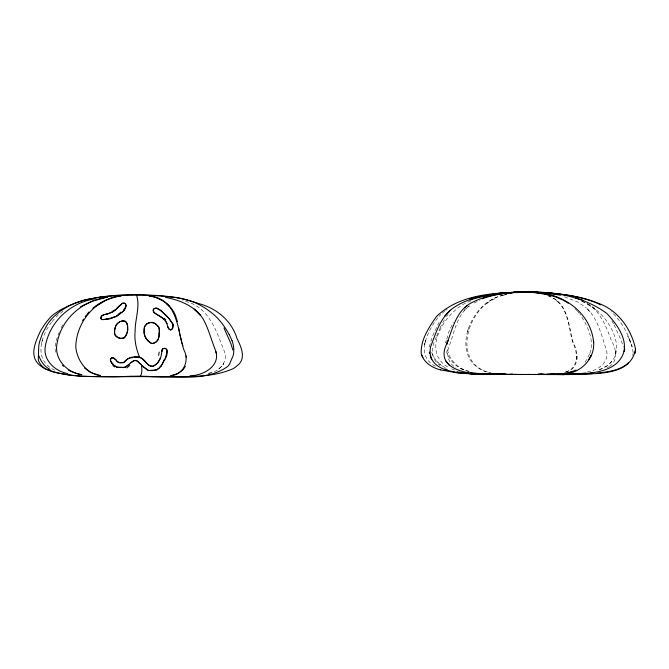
<?xml version="1.0" encoding="UTF-8"?>
<svg xmlns="http://www.w3.org/2000/svg" width="669" height="669" viewBox="0 0 669 669"><rect width="100%" height="100%" fill="white"/><g stroke="black" fill="none" stroke-linecap="round" stroke-linejoin="round"><path stroke-width="0.5" stroke-dasharray="3.35 2.51" d="M633.183 352.755C630.591 337.552 622.571 322.241 611.249 311.679M565.915 371.922C579.571 368.686 578.626 352.454 573.233 342.637C568.466 326.046 568.575 302.982 549.04 296.183M577.038 359.261L577.004 355.465M446.206 340.462L445.822 342.628L448.874 331.816L453.306 322.316M429.205 346.985L432.567 336.03L439.115 322.307M632.74 355.482L633.133 353.466M51.521 322.299C40.065 337.193 33.718 360.8 54.858 370.208M503.264 295.255C467.991 301.928 446.574 362.882 490.502 373.026M467.363 331.832L468.635 327.935M41.562 342.988L43.059 338.665M589.815 353.5C594.666 339.994 587.365 325.31 579.956 314.196M436.339 336.917C432.065 345.279 429.849 356.736 437.81 363.727M436.69 336.03L439.684 328.696M59.324 331.966C56.656 338.564 53.913 345.823 55.586 353.015M589.514 354.177L584.848 362.757M440.001 327.919L445.445 317.867M61.13 327.818L63.781 323.102M211.596 372.441L207.348 373.695C218.596 372.675 229.618 361.352 223.781 350.004C215.602 328.939 208.352 305.616 182.712 300.682M222.994 364.797L223.889 363.192L221.74 366.411L217.851 369.572L220.059 368.017M599.432 369.748C635.868 356.41 606.624 308.518 581.068 301.15M611.892 361.151L609.007 364.354M437.76 317.85C427.274 331.423 414.705 356.401 436.205 366.754M52.073 321.496L57.969 315.082L64.032 310.433M446.424 316.445L448.079 314.497M438.923 316.429L440.854 314.48M464.002 310.299L469.387 306.009M442.142 313.184L444.952 310.859M469.237 306.042C456.266 315.776 454.485 332.911 448.799 346.994C445.889 354.486 448.615 363.903 455.94 367.716M503.565 295.255C468.877 301.56 448.155 363.2 490.954 373.034M609.35 366.42C618.8 360.708 616.09 348.382 611.29 340.479C605.654 324.699 598.755 306.996 581.336 301.117M486.856 303.458L489.39 301.702M445.654 310.282L447.143 309.245M607.427 365.642L598.538 370.099M607.193 367.758L608.757 366.838M474.212 302.998L479.966 300.147M491.924 300.164L494.458 298.817M470.867 300.908C447.477 308.008 418.418 351.225 448.916 367.657M565.481 371.931C578.969 368.577 578.024 352.454 572.781 342.637C568.148 326.046 568.207 303.065 548.797 296.183M504.393 294.996L506.859 294.335M504.1 294.996L506.609 294.335M587.273 371.972C597.434 370.685 608.857 362.874 606.791 351.334C601.657 336.306 598.421 319.163 586.37 307.916L591.521 313.385M468.768 371.395C458.206 369.464 449.752 361.377 446.382 351.35M469.504 371.395C457.747 369.229 448.096 358.885 447.051 346.985M564.536 296.844L577.414 301.878L586.362 307.916M451.684 368.87L454.402 369.907M460.774 368.519L463.968 369.898M445.245 367.649C438.555 364.546 433.512 358.341 431.338 351.359M590.292 305.674L586.654 303.676L597.225 310.516M439.801 364.212L441.498 365.491M438.337 364.254L439.943 365.533M556.039 300.297L559.71 303.592M574.914 308.568L576.862 310.491M436.681 361.059L438.086 362.631M577.489 311.219L579.362 313.385M611.876 320.936L613.741 323.988M614.15 324.8L621.208 340.479L623.307 346.977M628.885 338.363L627.798 336.081L632.414 346.968M629.872 340.479L630.817 342.637M425.058 342.628L424.522 344.644L425.768 340.462L425.058 342.628M615.856 353.449L615.53 351.325L615.848 353.449"/><path stroke-width="1" d="M159.389 331.69L159.247 328.83M126.023 305.959L125.805 304.328L124.835 303.425A3.445 3.445 0 0 0 123.832 303.09L122.134 303.425M566.275 374.548C587.549 372.491 630.257 379.315 635.542 349.159C631.561 329.616 618.591 310.96 599.457 303.693C579.27 295.322 557.193 293.206 535.56 292.186M635.475 351.35L635.542 349.159L635.057 353.475M127.712 329.282L127.679 329.767M100.793 317.992L101.604 319.539L104.874 319.381M126.04 305.758L125.856 306.879A8.68 8.68 0 0 1 125.078 308.902A7.685 7.685 0 0 1 124.35 310.023L122.017 312.298A43.719 43.719 0 0 1 120.278 313.669L116.272 316.203L111.572 317.85M122.753 320.944C116.398 321.429 113.521 328.78 114.784 334.316A4.064 4.064 0 0 0 115.16 335.119L116.665 336.716A8.078 8.078 0 0 0 122.569 338.347L123.782 337.996A3.119 3.119 0 0 0 124.677 337.393L125.429 336.457M114.692 330.218L114.616 333.664M114.725 329.926L115.67 326.029A11.59 10.16 23.8 0 1 118.731 322.466L119.943 321.722A8.521 7.25 15.8 0 1 122.218 321.02L125.111 321.237A2.735 2.735 0 0 1 125.897 321.772L126.943 323.47A14.768 14.768 0 0 1 125.312 336.382M161.881 351.551L162.09 350.138M127.545 330.979L127.336 332.067A18.155 15.939 33 0 1 125.713 335.947L123.999 337.887L121.106 338.372A7.133 6.054 15.4 0 1 118.664 337.828M158.837 337.009L157.943 339.827L156.437 341.633M162.115 350.004L162.508 348.959A1.263 1.238 40 0 1 162.993 348.557L164.382 348.365A6.038 5.988 89.7 0 1 165.134 348.457M158.536 338.338L158.879 336.775A37.171 37.171 0 0 0 159.389 331.18L159.18 328.496A5.636 5.636 0 0 0 158.612 327.041L158.202 326.405A11.156 11.156 0 0 0 155.041 323.428L150.784 322.45M166.765 355.306L166.573 355.9M159.431 360.24L160.669 357.388A21.383 21.383 0 0 0 161.196 355.565L162.316 349.302L164.449 348.365A5.77 5.77 0 0 1 165.276 348.49L165.962 348.741A1.764 1.723 44.3 0 1 166.531 349.226L166.815 349.736A3.487 3.462 16.4 0 1 166.924 350.004L167.208 351.643M489.8 374.372C471.411 374.874 432.575 370.526 447.31 342.628C452.846 327.325 457.036 308.819 473.669 301.711C487.601 294.761 503.381 292.963 518.734 292.152M447.31 342.628L446.532 344.644L448.163 340.462M160.46 357.982L159.715 359.696A14.158 14.158 0 0 1 158.469 361.728L158.085 362.23M158.252 339.158L158.143 339.426A5.954 5.954 0 0 1 157.039 341.065L156.605 341.483A8.864 8.864 0 0 1 154.305 342.963L152.574 343.448A3.487 3.487 0 0 1 151.127 343.256L150.191 342.796A13.982 13.982 0 0 1 144.671 335.11M160.911 316.889A21.425 19.108 -46.6 0 1 162.375 318.018L162.667 318.277A26.359 26.359 0 0 1 164.883 320.484C168.053 322.684 166.648 327.476 169.608 329.558A2.835 2.835 0 0 0 170.67 329.767L172.669 328.412L173.187 325.017A3.613 1.923 56.9 0 0 172.945 324.105L168.555 317.992L161.589 311.252M166.012 357.321L164.44 360.44M172.661 328.446L173.003 324.331L169.784 319.422A59.7 59.7 0 0 0 166.899 316.186A55 55 0 0 0 165 314.296L160.51 310.349M185.321 366.395L183.273 369.539M163.646 361.829L163.378 362.289M82.58 320.727L83.55 319.113M162.283 364.078L159.163 368.184L155.827 370.099M161.497 365.299L162.299 364.045A94.112 94.112 0 0 0 163.47 362.138L167.007 354.336A10.336 10.336 0 0 0 167.225 352.053L166.656 349.427L165.134 348.457M172.51 328.705L171.624 329.558A5.344 2.944 49.1 0 1 170.553 329.876M501.232 293.29C484.741 295.096 467.614 298.173 453.657 307.723C440.461 316.73 435.971 332.853 430.527 346.994C425.76 375.376 466.36 372.817 484.281 374.356M85.18 316.713L86.326 315.116M160.853 366.211L158.001 369.104A7.744 7.744 0 0 1 156.563 369.848L149.162 370.501M158.469 361.728L157.382 363.041A18.523 18.523 0 0 1 156.22 364.204L153 366.169A2.793 1.856 1.6 0 1 151.788 366.269L149.856 365.734A7.928 7.928 0 0 1 148.443 364.898L147.556 364.128A7.15 6.238 -12.2 0 1 147.305 363.861L141.853 358.3M124.375 309.99L122.36 312.005M117.351 307.84L115.67 309.973M86.995 314.33L88.985 311.98M444.517 316.437L450.354 310.299M157.675 362.715L155.526 364.806A14.4 12.193 38.2 0 1 154.965 365.257L153.377 366.06A4.064 4.064 0 0 1 152.181 366.269L150.241 365.893M101.646 316.103L103.887 314.739L107.55 313.836M117.769 307.364L120.437 304.997M120.863 304.596L122.536 303.199L124.601 303.308M182.762 370.032L177.385 373.653L171.047 375.66M121.741 303.734L119.893 305.465M628.651 362.715C620.288 370.643 607.97 371.663 597.099 373.202M130.806 362.765L134.26 360.558A4.432 2.341 -32.4 0 1 135.205 360.39L137.488 361.118L142.53 365.976M129.033 364.388L125.964 366.771L123.941 367.432M119.5 305.8L114.733 310.784L109.741 313.184A21.057 21.057 0 0 1 108.253 313.652L107.692 313.803L113.011 311.796M121.265 295.815C95.884 298.6 76.375 321.597 75.781 346.726C76.876 360.064 86.276 373.879 100.425 375.568M124.3 362.08L126.366 359.939A6.146 4.733 -33.8 0 1 127.712 358.877L132.822 357.121A29.327 29.327 0 0 1 135.18 356.92L139.052 357.129L141.786 358.258M92.765 308.384C100.693 301.476 110.837 297.663 121.081 295.815M464.712 307.74L467.556 305.465M111.271 358.224L110.268 360.257L111.874 363.108M155.534 323.737L154.071 322.893A5.937 5.937 0 0 0 151.286 322.391L149.965 322.609A10.177 10.177 0 0 0 147.063 323.821L144.42 327.016L144.119 332.635A19.485 17.16 0.4 0 0 144.646 335.487L144.88 336.081A13.656 11.917 5.3 0 0 145.683 337.753M146.77 324.005L145.725 324.85A5.218 5.218 0 0 0 144.563 326.614L144.044 329.115A19.041 19.041 0 0 0 144.412 334.408L144.579 335.136M119.383 314.321L116.95 315.86M96.16 306.101L104.531 301.042M80.28 307.029L81.785 306.076M82.655 305.633L92.932 301.025L107.232 297.17M103.269 314.974L102.198 315.584A3.696 3.696 0 0 0 100.952 317.29C100.183 321.396 105.777 319.029 108.119 318.703M576.143 370.099L568.692 372.683L558.448 374.205M482.14 298.834L485.217 297.713M470.048 300.147L472.95 299.143M113.855 317.181L111.188 317.951A110.569 110.569 0 0 1 108.495 318.62L105.058 319.347M486.02 297.462C501.993 292.495 518.952 291.525 535.576 292.186C501.892 292.437 462.555 291.676 436.506 316.429C429.113 327.183 420.416 339.894 421.244 353.491C423.519 362.506 432.207 367.891 440.754 369.924M149.271 322.801L150.667 322.466M473.92 298.809C498.606 291.492 524.864 290.814 550.353 293.331M104.305 314.606L107.717 313.794M94.505 298.918C69.936 302.932 49.389 321.948 45.266 346.726C42.992 360.173 55.276 371.487 67.72 373.553M469.906 298.784L473.986 297.663M170.654 375.66C183.632 374.924 189.67 360.708 183.933 350.004C176.951 328.763 178.263 299.11 148.953 295.882M568.642 372.683L571.117 372.023M562.119 373.971C579.839 374.515 596.112 358.35 593.428 340.479C589.799 312.64 563.758 293.992 536.923 292.662M474.831 297.462L476.512 297.061M107.634 297.17C81.877 300.339 59.324 320.384 56.597 346.726C55.719 360.951 68.213 372.993 81.852 374.648M482.993 296.116L484.699 295.748M478.201 296.66C520.44 289.752 570.54 286.85 606.816 313.418C616.701 323.972 629.286 340.379 622.538 355.515C615.656 369.639 598.512 372.357 584.472 373.662M567.421 373.218L570.038 372.683M486.346 295.439L488.813 294.979M131.785 357.279L130.463 357.572A6.197 4.884 -36.2 0 0 129.727 357.815L127.419 359.052A7.668 7.668 0 0 0 126.491 359.813L123.397 362.59L119.316 362.665A3.671 3.203 -10.6 0 1 118.689 362.447L118.271 362.238M189.971 375.702C203.418 375.869 221.406 365.55 215.385 350.004C211.103 339.534 208.544 328.262 202.766 318.461C194.612 305.775 179.518 300.113 165.352 297.304M566.125 373.218L560.982 373.963M490.461 294.72L492.944 294.318M497.46 294.042L514.578 292.328L530.358 292.035M585.902 372.959L582.214 373.436M503.147 293.766L508.933 292.997M503.665 293.641L508.708 292.997M496.097 294.034L522.029 292.01M101.404 296.81L85.323 299.762A80.272 80.272 0 0 0 68.43 306.176L60.185 311.252L53.905 316.571A51.321 51.321 0 0 0 47.307 324.557L42.398 333.622L39.588 341.683A35.883 35.883 0 0 0 38.735 346.626L38.284 359.186A10.152 10.152 0 0 0 38.71 361.218C43.602 372.006 57.392 372.792 67.611 374.799A204.388 204.388 0 0 0 82.697 376.438L114.825 376.756M590.2 373.202L592.216 372.934M137.003 376.237C142.99 378.888 141.92 368.385 141.485 364.965M102.466 296.86L110.644 296.024A267.215 267.215 0 0 1 122.026 295.322L127.67 295.138A348.909 348.909 0 0 1 140.85 295.096L160.016 295.915L174.893 297.412A98 98 0 0 1 180.781 298.466L190.213 300.874A163.119 163.119 0 0 1 197.924 303.358C216.204 307.957 231.583 320.342 237.069 338.723C241.275 346.868 246.585 358.918 237.119 365.692A23.875 23.875 0 0 1 233.163 368.669C210.76 378.604 185.171 375.919 161.271 377.073C130.656 375.593 99.924 378.42 69.392 374.958A118.02 118.02 0 0 1 54.498 372.039L44.982 368.82A14.643 14.643 0 0 1 42.607 367.298C28.466 358.609 34.261 344.502 39.831 332.434A31.318 31.318 0 0 1 41.06 329.968L44.422 324.749A93.769 93.769 0 0 1 46.872 321.429L50.769 316.897A32.028 32.028 0 0 1 53.244 314.656L59.817 310.232L67.87 306.235A132.922 132.922 0 0 1 75.84 303.007L82.061 300.916A97.448 97.448 0 0 1 88.325 299.252L102.558 296.668L112.501 295.706A25.932 25.932 0 0 1 113.203 295.681L113.906 295.665M496.774 293.766L505.388 292.897M494.466 293.758L503.498 292.888M516.61 292.587C531.178 291.048 545.921 292.771 560.304 295.163M130.246 376.287L129.543 376.338A5.561 5.561 0 0 1 129.209 376.346L123.614 376.505M516.493 292.587L526.16 291.927L540.268 292.646M136.401 294.703C140.465 305.741 135.079 319.13 135.13 330.988C134.176 339.994 136.167 348.959 139.604 357.254M132.571 294.728L132.663 294.72A6.422 6.422 0 0 1 133.114 294.695L136.125 294.736M573.592 373.929L575.34 373.762M562.119 373.971L549.383 374.54L567.772 374.54M580.358 373.645L568.959 374.389M579.086 373.929L582.038 373.678M584.489 373.662L572.196 374.397M586.103 373.628L564.669 374.531M505.12 292.905L513.549 292.336M513.056 292.579L526.16 291.927L536.923 292.662M512.889 292.579L522.74 292.01M143.233 376.304C146.536 376.187 149.814 376.614 153.109 376.689C177.987 376.07 206.236 381.715 227.627 366.512A16.725 16.725 0 0 0 229.484 364.22L233.222 355.415A23.448 23.448 0 0 0 233.774 351.426A24.937 24.937 0 0 0 233.807 350.539L233.807 350.012A27.095 27.095 0 0 0 231.992 340.513M592.642 373.645L578.317 374.381M142.438 294.786L142.497 294.786A11.097 11.097 0 0 1 142.857 294.778L158.31 295.539M143.082 376.354L143.133 376.354A6.088 6.088 0 0 1 142.572 376.346L142.514 376.346M555.738 374.381L558.481 374.205M123.247 367.498L116.515 367.055M559.251 374.205L550.135 374.322M509.318 292.579L531.571 292.186M123.037 295.054L128.348 294.828A5.611 5.611 0 0 0 128.724 294.82L128.925 294.812A5.235 5.235 0 0 0 129.309 294.778A5.201 5.201 0 0 1 129.794 294.753L131.676 294.745M134.829 356.937L139.612 357.254L142.689 358.935A46.236 46.236 0 0 1 143.768 359.83L146.553 362.832M137.296 376.195L142.388 376.321M549.96 374.423L552.226 374.314M132.286 294.753L131.86 294.761M541.43 374.464L552.502 374.314M513.382 292.336L517.714 292.144M136.501 294.695L141.468 294.803M122.987 320.928C126.374 320.418 127.654 324.356 127.679 327.066M575.231 374.163L565.196 374.489L566.969 374.54M553.154 374.481L555.763 374.381M518.743 292.152L534.046 292.395L549.91 295.146M130.488 376.271L132.303 376.254M512.579 374.297L507.796 374.414M517.848 292.144L521.929 292.01M504.719 374.314L506.533 374.255M510.029 374.372L512.429 374.289M566.451 374.347L558.832 374.506L562.604 374.506M516.953 292.144L521.469 292.01M502.118 374.297L504.15 374.239M501.307 374.297L503.866 374.23M503.983 374.172L494.926 374.364M493.697 374.414L490.72 374.406L504.025 374.197M502.285 374.389L506.124 374.306M506.341 374.306L495.043 374.397M504.744 374.314L500.404 374.397M578.643 374.389L573.835 374.498L578.442 374.397M503.824 374.289L493.036 374.414L493.546 374.406M501.75 374.289L497.326 374.372M496.264 374.364L500.655 374.28M498.564 374.431L497.485 374.397L503.69 374.364M498.831 374.356L480.802 374.339M573.91 374.481L567.872 374.531M472.314 373.611L493.99 374.439M497.636 374.364L490.561 374.406L491.238 374.397M521.201 374.481L487.726 374.397L489.775 374.423M563.925 374.523L559.46 374.473M114.959 376.756L123.531 376.505M545.72 374.531L548.346 374.531L545.57 374.473M497.159 374.397L498.054 374.397M562.796 374.556L564.009 374.54L559.133 374.54M492.351 374.397L495.319 374.431L493.806 374.423M514.628 374.423L517.313 374.423M558.724 374.506L546.615 374.306M567.028 374.456L560.931 374.54L565.355 374.489L564.577 374.531M497.97 374.372L502.862 374.347L500.169 374.23M486.129 374.397L489.323 374.397M488.897 374.414L490.034 374.414L482.734 374.331M505.463 374.406L502.57 374.339M530.266 374.439L528.552 374.439M547.593 374.481L548.162 374.481M569.378 374.481L554.768 374.456M496.264 374.397L495.863 374.397M529.087 374.439L529.597 374.439M530.116 374.439L530.801 374.439M526.152 374.498L537.617 374.515M530.5 374.439L529.739 374.439M562.002 374.54L563.072 374.54M563.532 374.523L563.44 374.548M535.852 374.506L534.272 374.506M536.329 374.515L538.921 374.523M544.675 374.473L546.088 374.481M558.858 374.506L559.376 374.54M132.671 376.279L132.838 376.279A5.352 5.352 0 0 0 133.315 376.254L133.449 376.237A5.937 5.937 0 0 1 133.959 376.204L136.409 376.221M498.363 374.439L500.136 374.439M501.424 374.397L506.943 374.456M515.314 374.423L504.518 374.456M517.906 374.423L527.381 374.498M532.156 374.448L544.85 374.464M541.313 374.523L561.308 374.54M561.575 374.54L565.071 374.548M515.941 374.423L516.376 374.423M547.71 374.523L551.682 374.481M557.486 374.531L558.899 374.54M567.989 374.531L568.591 374.548M563.03 374.515L563.641 374.531M567.429 374.523L568.157 374.506M491.113 374.406L493.931 374.414M511.894 374.414L512.989 374.414M523.743 374.489L520.934 374.489M527.239 374.439L528.903 374.439M545.135 374.473L538.277 374.155M555.755 374.506L550.855 374.364L559.568 374.481L555.395 374.489M556.75 374.498L559.267 374.506M560.379 374.498L563.331 374.531M511.693 374.473L507.445 374.456M523.367 374.498L525.148 374.498M537.893 374.515L540.928 374.523M558.506 374.498L546.924 374.297M122.695 295.046L117.075 295.288A17.411 17.411 0 0 0 115.712 295.43L115.294 295.506A13.405 13.405 0 0 1 113.906 295.673M550.955 374.54L540.661 374.347M494.943 374.397L495.394 374.431L488.186 374.331M497.485 374.431L493.772 374.339M440.754 369.915L458.098 373.026L476.42 374.222M495.428 374.431L480.86 373.837L470.608 372.541M476.278 374.222L480.936 374.339M482.775 374.331L460.949 373.018M485.334 374.356L469.044 373.545M548.446 374.297L551.49 374.397M545.712 374.473L538.645 374.155M540.795 374.347L543.086 374.431L540.418 374.255M481.262 374.239L468.902 373.478L457.061 371.855M484.381 374.222L474.747 373.62M534.197 292.177L549.709 293.398M487.091 374.038L488.805 374.13M540.234 292.403L549.358 293.014M159.013 295.589C173.89 296.902 189.394 298.433 202.389 306.452A80.64 80.64 0 0 1 206.763 309.17L212.926 313.811A61.23 61.23 0 0 1 218.395 319.096L221.732 323.052A85.808 85.808 0 0 1 229.241 334.667M542.459 292.671L550.662 293.423M549.257 293.005C564.41 294.301 579.672 296.509 593.963 301.92M170.495 329.758L168.764 328.981L167.768 326.681M541.146 292.729L542.894 292.905M481.697 373.62L483.361 373.787M482.257 373.62L483.888 373.787M463.918 373.026L466.987 373.352M468.35 373.227L470.324 373.444M543.772 292.989L547.267 293.39M551.181 293.415L555.337 293.9M535.141 292.629L526.16 291.927L535.242 292.629M456.735 372.482L458.424 372.7M536.58 292.654L539.214 292.997M557.829 294.251L561.132 294.753M544.524 293.892L555.387 296.86L562.495 299.904M99.982 375.56L90.323 372.315L84.445 367.925M77.671 373.77L81.166 374.64M149.095 295.882C161.07 297.847 172.652 305.574 176.181 317.624M575.474 297.906L583.519 300.389M76.801 373.553L70.772 371.278M445.086 368.887L447.026 369.572M594.808 302.271L597.325 303.325M598.161 303.676L600.603 304.88M149.488 365.558L148.961 365.249M563.407 300.356L566.15 301.895M68.271 369.957L69.994 370.935M159.18 315.835L154.581 312.891A8.647 4.24 9.2 0 1 153.619 311.779M159.439 315.985L160.878 316.897A17.227 17.227 0 0 1 162.366 318.018L163.412 318.962M50.142 369.489C44.723 366.729 40.742 361.636 38.953 355.866M566.835 302.338L568.207 303.216M160.895 316.905C158.352 314.764 152.156 313.443 153.485 309.195A4.524 2.166 5.5 0 1 153.937 308.76L156.195 308.183A2.082 0.953 3.5 0 1 157.039 308.275L159.456 309.504M114.424 358.459L114.014 358.191A2.969 2.693 9.3 0 0 113.395 357.94A2.283 2.107 7.8 0 0 111.982 357.882M115.653 366.512L114.675 365.742M159.623 309.63L160.426 310.274M160.886 310.659L156.554 308.2A4.742 4.742 0 0 0 155.083 308.3L153.352 309.387A7.016 3.412 8.9 0 0 153.151 309.99L153.134 310.466A9.149 4.466 9.8 0 0 153.444 311.52L153.594 311.779M161.003 310.759L161.472 311.152M116.18 336.323L115.018 334.86A4.558 4.106 7.4 0 1 114.892 334.575A5.419 4.9 6.5 0 1 114.625 333.664M166.447 303.575L169.265 306.235M449.459 365.567L445.905 361.118M113.028 364.287L112.308 363.585M143.592 367.013L148.359 370.333A3.964 1.999 1.1 0 0 149.145 370.542M140.365 363.877L136.635 360.591L133.959 360.65A6.665 6.665 0 0 0 132.964 361.076L125.58 366.972A4.599 4.599 0 0 1 124.593 367.323L117.777 367.473L115.018 366.027A31.66 31.66 0 0 1 113.362 364.605L110.862 361.804L110.402 359.27A2.534 2.233 3.9 0 1 111.974 357.865M142.305 365.759L143.158 366.595M142.622 366.068L147.004 369.79A6.121 6.121 0 0 0 148.526 370.375L150.584 370.601A36.042 36.042 0 0 0 152.223 370.593L153.686 370.492A6.422 2.668 0.1 0 0 155.802 370.091M147.732 340.613L151.462 343.356A3.562 3.295 -0.2 0 0 153.276 343.314L154.932 342.662A8.923 7.944 -5.1 0 0 156.421 341.616M62.552 365.274L63.522 366.344M147.556 364.128L146.67 362.999M165.46 321.153L167.016 323.645M146.695 339.342L145.658 337.761M158.193 326.388L158.637 327.091A7.459 6.439 -6.3 0 1 159.172 328.496M229.266 334.659L232.009 340.513M421.888 355.498L422.867 357.547M223.948 327.944L230.663 343.005L232.862 350.012M430.886 357.564L431.689 359.295L430.2 355.515M181.985 343.005L182.905 345.789M176.474 318.427L177.385 321.63M181.742 342.143L179.902 334.692M215.811 351.534L216.146 352.998M429.297 352.07L429.582 353.483M186.116 355.833L186.367 357.238M178.682 327.902L179.685 333.697M593.428 340.479L593.704 342.637M161.48 365.726A24.979 8.363 -74.6 0 1 160.853 366.595M163.504 361.586A26.701 4.156 -64.8 0 1 162.45 363.334M164.231 359.521A36.159 12.025 -71.8 0 1 163.479 360.875M166.221 355.64A13.137 7.635 -80.7 0 1 165.695 357.003M166.665 351.685A8.705 6.514 -86.7 0 1 166.238 355.063M159.172 352.045A13.338 3.78 -82.7 0 1 158.578 355.364M159.239 360.114A18.489 15.88 53.5 0 1 158.377 361.594M158.118 362.264A20.873 18.021 54.1 0 1 157.708 362.74M150.291 365.801A7.543 6.23 -7.9 0 1 149.555 365.475M148.894 365.341A8.48 7.677 -31.4 0 1 147.506 364.17M163.922 318.043A26.735 21.676 85 0 1 165.837 319.899M155.333 323.955A13.547 11.641 -9.8 0 1 158.043 326.472M159.214 331.707A46.571 39.22 -28.2 0 1 159.071 333.697M159.23 333.689A48.344 41.453 -21.4 0 1 158.812 337.009M147.774 340.596A21.132 17.21 18.2 0 1 146.728 339.325M146.703 323.93A10.077 8.739 8.9 0 1 149.22 322.701M127.578 327.074A24.084 21.5 -17.1 0 1 127.511 329.282M127.754 329.842A18.765 16.75 18.8 0 1 127.603 330.988M118.706 337.736A7.451 6.364 15.2 0 1 116.239 336.273M103.135 314.957A3.412 1.171 -13.5 0 1 104.021 314.622M114.75 309.939A8.07 2.801 -17.2 0 1 112.191 311.411M117.276 307.799A26.108 14.216 20.1 0 1 117.677 307.322M121.164 304.554A27.253 7.208 -15.6 0 1 120.763 304.947M121.482 303.684A13.046 5.135 9.3 0 1 121.808 303.333M124.493 303.35A5.126 1.873 -0.6 0 1 125.295 303.81L126.048 305.34A23.733 9.307 -15.1 0 1 126.14 305.783M125.638 306.084A29.185 10.796 -24 0 1 124.309 309.229M124.309 309.103A18.163 7.652 -14.7 0 1 123.598 309.981M121.072 312.089A31.995 10.077 -21.7 0 1 118.112 314.288M117.175 315.985A12.276 6.732 -8.3 0 1 114.014 317.382M112.359 318.135A9.634 1.405 -14.1 0 1 107.191 319.381M100.701 317.959A3.889 3.069 55.7 0 1 100.952 317.123M101.094 317.231A5.469 3.93 68.4 0 1 101.688 316.161M112.359 363.51A20.321 15.805 81.8 0 1 111.924 363.041M114.608 366.913A23.373 12.435 62.4 0 1 112.835 365.458M116.473 367.097A6.146 4.39 -9.3 0 1 116.088 366.871M123.957 367.54A8.822 6.004 -5.6 0 1 123.255 367.607M129.736 365.475A16.6 2.751 -45.2 0 1 126.801 367.942M134.226 356.895A8.68 1.137 -10.7 0 1 135.163 356.828M131.617 357.823A9.266 1.514 -11.9 0 1 132.746 357.664M131.684 357.413A10.604 3.387 -17.4 0 1 132.387 357.305M123.924 362.355A2.751 2.417 -11.8 0 1 123.054 362.707L119.784 362.749L117.769 361.912A6.514 6.514 0 0 1 116.707 360.926L115.921 359.93A9.299 7.075 24.6 0 0 115.478 359.462M118.296 362.197A6.489 5.829 -17.4 0 1 117.175 361.369A8.145 7.459 -30.5 0 1 116.69 360.9L115.946 359.955A9.65 9.65 0 0 0 115.352 359.278L112.902 357.823A2.534 2.534 0 0 0 111.271 358.224M114.29 358.601A6.657 5.36 20.6 0 1 115.344 359.546M624.695 349.168L624.269 351.359L624.695 349.168M591.045 355.523L588.971 359.345L591.045 355.523M554.977 374.381L552.184 374.306L554.977 374.397M197.656 312.155L194.244 309.137L200.474 315.275L197.656 312.155"/></g></svg>
